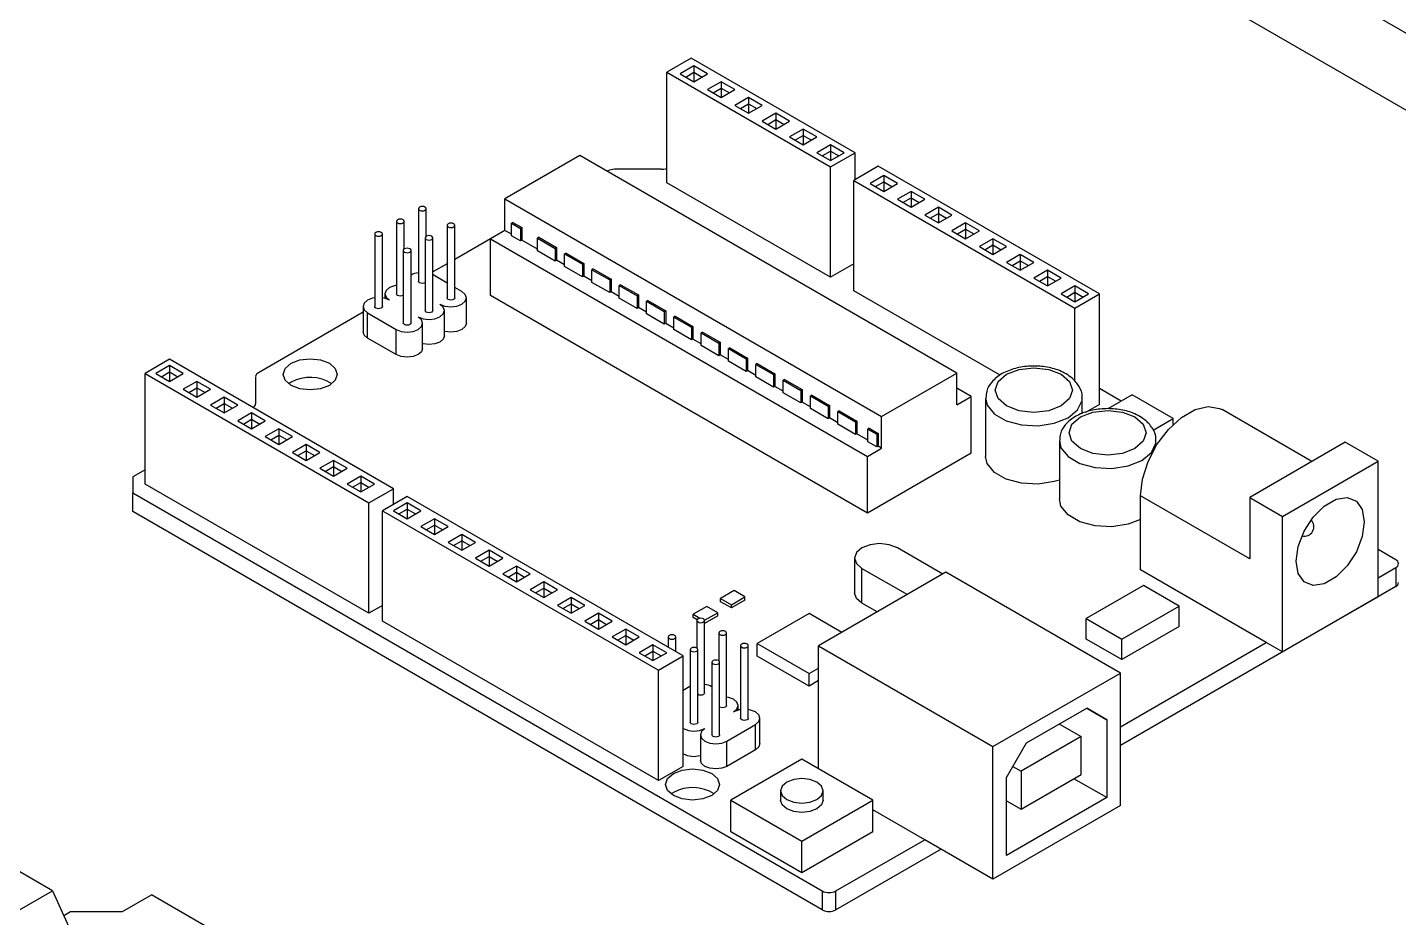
# Model space of a CAD drawing. Header units: millimetres. Extents: x 36 to 151, y 48 to 186.
# Drawn here: x 97.44 to 115.47, y 155.16 to 166.86 of the extents above; entities that cross this region are included whole.
import ezdxf

# ---------------------------------------------------------------- set-up
doc = ezdxf.new("R2010")
doc.units = ezdxf.units.MM

msp = doc.modelspace()

# ---------------------------------------------------------------- linework, layer by layer
at = {"color": 7, "linetype": 'Continuous', "lineweight": 25}
for p, q in [((106.302, 172.136), (132.634, 156.935)), ((106.302, 171.123), (132.634, 155.922)), ((106.168, 166.456), (105.845, 166.27)), ((106.204, 166.353), (106.024, 166.249)), ((108.323, 165.212), (106.168, 166.456)), ((106.383, 166.249), (106.204, 166.353)), ((106.204, 166.353), (106.204, 166.27)), ((105.845, 166.27), (108, 165.026)), ((105.845, 164.818), (105.845, 166.27)), ((106.024, 166.249), (106.204, 166.145)), ((106.096, 166.207), (106.204, 166.27)), ((106.204, 166.27), (106.312, 166.207)), ((106.204, 166.27), (106.204, 166.145)), ((106.204, 166.145), (106.383, 166.249)), ((106.563, 166.145), (106.383, 166.042)), ((106.743, 166.042), (106.563, 166.145)), ((106.563, 166.145), (106.563, 166.062)), ((106.383, 166.042), (106.563, 165.938)), ((106.455, 166), (106.563, 166.062)), ((106.563, 166.062), (106.671, 166)), ((106.563, 166.062), (106.563, 165.938)), ((106.563, 165.938), (106.743, 166.042)), ((106.922, 165.938), (106.743, 165.834)), ((107.102, 165.834), (106.922, 165.938)), ((106.922, 165.938), (106.922, 165.855)), ((106.743, 165.834), (106.922, 165.731)), ((106.814, 165.793), (106.922, 165.855)), ((106.922, 165.855), (107.03, 165.793)), ((106.922, 165.855), (106.922, 165.731)), ((106.922, 165.731), (107.102, 165.834)), ((107.281, 165.731), (107.102, 165.627)), ((107.102, 165.627), (107.281, 165.523)), ((107.174, 165.585), (107.281, 165.648)), ((107.461, 165.627), (107.281, 165.731)), ((107.281, 165.731), (107.281, 165.648)), ((107.281, 165.648), (107.389, 165.585)), ((107.281, 165.648), (107.281, 165.523)), ((107.281, 165.523), (107.461, 165.627)), ((107.641, 165.523), (107.461, 165.42)), ((107.461, 165.42), (107.641, 165.316)), ((107.533, 165.378), (107.641, 165.44)), ((107.82, 165.42), (107.641, 165.523)), ((107.641, 165.523), (107.641, 165.44)), ((107.641, 165.44), (107.748, 165.378)), ((107.641, 165.44), (107.641, 165.316)), ((107.641, 165.316), (107.82, 165.42)), ((108, 165.316), (107.82, 165.212)), ((107.892, 165.171), (108, 165.233)), ((108.179, 165.212), (108, 165.316)), ((108, 165.316), (108, 165.233)), ((108, 165.233), (108.108, 165.171)), ((108, 165.233), (108, 165.108)), ((104.704, 165.176), (103.716, 164.606)), ((109.661, 162.314), (104.704, 165.176)), ((107.82, 165.212), (108, 165.108)), ((108, 165.026), (108.323, 165.212)), ((108, 165.108), (108.179, 165.212)), ((108.628, 165.036), (108.305, 164.849)), ((108.323, 164.86), (108.323, 165.212)), ((111.538, 163.356), (108.628, 165.036)), ((105.071, 164.973), (105.063, 164.968)), ((105.774, 164.994), (105.161, 164.994)), ((108, 163.574), (108, 165.026)), ((108.7, 164.911), (108.521, 164.808)), ((108.88, 164.808), (108.7, 164.911)), ((108.7, 164.911), (108.7, 164.828)), ((108, 163.574), (105.845, 164.818)), ((108.305, 163.397), (108.305, 164.849)), ((108.305, 164.849), (111.215, 163.17)), ((108.521, 164.808), (108.7, 164.704)), ((108.593, 164.766), (108.7, 164.828)), ((108.7, 164.828), (108.808, 164.766)), ((108.7, 164.828), (108.7, 164.704)), ((108.7, 164.704), (108.88, 164.808)), ((109.059, 164.704), (108.88, 164.6)), ((109.239, 164.6), (109.059, 164.704)), ((109.059, 164.704), (109.059, 164.621)), ((103.716, 164.606), (108.673, 161.744)), ((103.716, 164.191), (103.716, 164.606)), ((108.88, 164.6), (109.059, 164.497)), ((108.952, 164.559), (109.059, 164.621)), ((109.059, 164.621), (109.167, 164.559)), ((109.059, 164.621), (109.059, 164.497)), ((109.059, 164.497), (109.239, 164.6)), ((109.419, 164.497), (109.239, 164.393)), ((109.598, 164.393), (109.419, 164.497)), ((109.419, 164.497), (109.419, 164.414)), ((102.579, 164.476), (102.579, 163.522)), ((102.68, 164.111), (102.68, 164.476)), ((109.239, 164.393), (109.419, 164.289)), ((109.311, 164.352), (109.419, 164.414)), ((109.419, 164.414), (109.526, 164.352)), ((109.419, 164.414), (109.419, 164.289)), ((109.419, 164.289), (109.598, 164.393)), ((102.004, 164.144), (102.004, 163.19)), ((102.106, 163.19), (102.106, 164.144)), ((102.291, 164.31), (102.291, 163.356)), ((102.393, 163.945), (102.393, 164.31)), ((102.956, 164.258), (102.956, 163.304)), ((103.058, 163.304), (103.058, 164.258)), ((103.716, 164.191), (103.528, 164.082)), ((103.804, 164.14), (103.716, 164.191)), ((103.822, 164.295), (103.804, 164.285)), ((103.804, 164.285), (103.921, 164.218)), ((103.804, 164.119), (103.804, 164.285)), ((103.822, 164.295), (103.939, 164.228)), ((103.939, 164.228), (103.921, 164.218)), ((103.921, 164.218), (103.921, 164.052)), ((103.939, 164.228), (103.939, 164.062)), ((109.778, 164.289), (109.598, 164.186)), ((109.598, 164.186), (109.778, 164.082)), ((109.67, 164.144), (109.778, 164.206)), ((109.958, 164.186), (109.778, 164.289)), ((109.778, 164.289), (109.778, 164.206)), ((109.778, 164.206), (109.886, 164.144)), ((109.778, 164.206), (109.778, 164.082)), ((109.778, 164.082), (109.958, 164.186)), ((102.669, 164.092), (102.669, 163.138)), ((102.77, 163.138), (102.77, 164.092)), ((103.528, 164.082), (103.058, 163.81)), ((103.528, 163.335), (103.528, 164.082)), ((103.528, 164.082), (108.485, 161.22)), ((103.921, 164.052), (103.804, 164.119)), ((103.939, 164.062), (103.921, 164.052)), ((104.144, 163.944), (103.939, 164.062)), ((104.162, 164.1), (104.144, 164.089)), ((104.144, 164.089), (104.377, 163.954)), ((104.144, 163.923), (104.144, 164.089)), ((104.162, 164.1), (104.395, 163.965)), ((104.395, 163.965), (104.377, 163.954)), ((104.377, 163.954), (104.377, 163.788)), ((104.395, 163.965), (104.395, 163.799)), ((110.137, 164.082), (109.958, 163.978)), ((109.958, 163.978), (110.137, 163.875)), ((110.029, 163.937), (110.137, 163.999)), ((110.317, 163.978), (110.137, 164.082)), ((110.137, 164.082), (110.137, 163.999)), ((110.137, 163.999), (110.245, 163.937)), ((110.137, 163.999), (110.137, 163.875)), ((110.137, 163.875), (110.317, 163.978)), ((102.381, 163.926), (102.381, 162.972)), ((102.483, 162.972), (102.483, 163.926)), ((104.377, 163.788), (104.144, 163.923)), ((104.395, 163.799), (104.377, 163.788)), ((104.503, 163.737), (104.395, 163.799)), ((104.521, 163.892), (104.503, 163.882)), ((104.503, 163.882), (104.736, 163.747)), ((104.503, 163.716), (104.503, 163.882)), ((104.521, 163.892), (104.754, 163.757)), ((110.496, 163.875), (110.317, 163.771)), ((110.389, 163.729), (110.496, 163.792)), ((110.676, 163.771), (110.496, 163.875)), ((110.496, 163.875), (110.496, 163.792)), ((110.496, 163.792), (110.604, 163.729)), ((110.496, 163.792), (110.496, 163.667)), ((102.956, 163.752), (102.77, 163.644)), ((102.773, 163.605), (102.77, 163.607)), ((102.956, 163.499), (102.773, 163.605)), ((104.736, 163.581), (104.503, 163.716)), ((104.754, 163.757), (104.736, 163.747)), ((104.736, 163.747), (104.736, 163.581)), ((104.754, 163.591), (104.736, 163.581)), ((104.754, 163.757), (104.754, 163.591)), ((104.862, 163.529), (104.754, 163.591)), ((104.88, 163.685), (104.862, 163.674)), ((104.862, 163.674), (105.096, 163.54)), ((104.862, 163.508), (104.862, 163.674)), ((104.88, 163.685), (105.114, 163.55)), ((108.305, 163.75), (108, 163.574)), ((110.317, 163.771), (110.496, 163.667)), ((110.496, 163.667), (110.676, 163.771)), ((110.856, 163.667), (110.676, 163.564)), ((111.035, 163.564), (110.856, 163.667)), ((110.856, 163.667), (110.856, 163.584)), ((102.486, 163.439), (102.483, 163.441)), ((102.483, 163.441), (102.486, 163.439)), ((103.15, 163.387), (103.058, 163.441)), ((105.096, 163.374), (104.862, 163.508)), ((105.114, 163.55), (105.096, 163.54)), ((105.096, 163.54), (105.096, 163.374)), ((105.114, 163.55), (105.114, 163.384)), ((105.239, 163.477), (105.221, 163.467)), ((105.221, 163.467), (105.455, 163.332)), ((105.221, 163.301), (105.221, 163.467)), ((105.239, 163.477), (105.473, 163.343)), ((110.676, 163.564), (110.856, 163.46)), ((110.748, 163.522), (110.856, 163.584)), ((110.856, 163.584), (110.963, 163.522)), ((110.856, 163.584), (110.856, 163.46)), ((110.856, 163.46), (111.035, 163.564)), ((111.215, 163.46), (111.035, 163.356)), ((111.394, 163.356), (111.215, 163.46)), ((111.215, 163.46), (111.215, 163.377)), ((102.139, 163.356), (102.139, 163.297)), ((103.21, 162.972), (103.21, 163.304)), ((108.485, 160.474), (103.528, 163.335)), ((105.114, 163.384), (105.096, 163.374)), ((105.221, 163.322), (105.114, 163.384)), ((105.455, 163.166), (105.221, 163.301)), ((105.473, 163.343), (105.455, 163.332)), ((105.455, 163.332), (105.455, 163.166)), ((105.473, 163.343), (105.473, 163.177)), ((105.598, 163.27), (105.581, 163.26)), ((105.581, 163.26), (105.814, 163.125)), ((105.581, 163.094), (105.581, 163.26)), ((105.598, 163.27), (105.832, 163.135)), ((110.231, 162.286), (108.305, 163.397)), ((111.035, 163.356), (111.215, 163.253)), ((111.107, 163.315), (111.215, 163.377)), ((111.215, 163.377), (111.322, 163.315)), ((111.215, 163.377), (111.215, 163.253)), ((111.215, 163.17), (111.538, 163.356)), ((111.215, 163.253), (111.394, 163.356)), ((111.538, 161.904), (111.538, 163.356)), ((101.852, 163.114), (100.476, 162.32)), ((101.852, 163.19), (101.852, 162.858)), ((101.911, 163.107), (102.288, 162.889)), ((101.911, 162.775), (101.911, 163.107)), ((102.923, 162.806), (102.923, 163.138)), ((105.473, 163.177), (105.455, 163.166)), ((105.581, 163.114), (105.473, 163.177)), ((105.814, 162.959), (105.581, 163.094)), ((105.832, 163.135), (105.814, 163.125)), ((105.814, 163.125), (105.814, 162.959)), ((105.832, 163.135), (105.832, 162.969)), ((105.958, 163.063), (105.94, 163.052)), ((105.94, 163.052), (106.173, 162.918)), ((105.94, 162.886), (105.94, 163.052)), ((105.958, 163.063), (106.191, 162.928)), ((111.215, 162.206), (111.215, 163.17)), ((102.288, 162.558), (102.288, 162.889)), ((102.635, 162.641), (102.635, 162.972)), ((105.832, 162.969), (105.814, 162.959)), ((105.94, 162.907), (105.832, 162.969)), ((106.173, 162.752), (105.94, 162.886)), ((106.191, 162.928), (106.173, 162.918)), ((106.173, 162.918), (106.173, 162.752)), ((106.191, 162.928), (106.191, 162.762)), ((102.288, 162.558), (101.911, 162.775)), ((106.191, 162.762), (106.173, 162.752)), ((106.299, 162.7), (106.191, 162.762)), ((106.317, 162.855), (106.299, 162.845)), ((106.299, 162.845), (106.532, 162.71)), ((106.299, 162.679), (106.299, 162.845)), ((106.317, 162.855), (106.55, 162.721)), ((106.55, 162.721), (106.532, 162.71)), ((106.532, 162.71), (106.532, 162.544)), ((106.55, 162.721), (106.55, 162.555)), ((106.532, 162.544), (106.299, 162.679)), ((106.55, 162.555), (106.532, 162.544)), ((106.658, 162.492), (106.55, 162.555)), ((106.676, 162.648), (106.658, 162.638)), ((106.658, 162.638), (106.892, 162.503)), ((106.658, 162.472), (106.658, 162.638)), ((106.676, 162.648), (106.91, 162.513)), ((106.91, 162.513), (106.892, 162.503)), ((106.91, 162.513), (106.91, 162.347)), ((99.307, 162.496), (98.984, 162.309)), ((99.307, 162.413), (99.127, 162.309)), ((99.199, 162.268), (99.307, 162.33)), ((102.252, 160.795), (99.307, 162.496)), ((99.487, 162.309), (99.307, 162.413)), ((99.307, 162.413), (99.307, 162.33)), ((99.307, 162.33), (99.415, 162.268)), ((99.307, 162.33), (99.307, 162.205)), ((106.892, 162.337), (106.658, 162.472)), ((106.892, 162.503), (106.892, 162.337)), ((106.91, 162.347), (106.892, 162.337)), ((107.017, 162.285), (106.91, 162.347)), ((107.035, 162.441), (107.017, 162.43)), ((107.017, 162.43), (107.251, 162.295)), ((107.017, 162.264), (107.017, 162.43)), ((107.035, 162.441), (107.269, 162.306)), ((98.984, 162.309), (101.929, 160.609)), ((98.984, 160.857), (98.984, 162.309)), ((99.127, 162.309), (99.307, 162.205)), ((99.307, 162.205), (99.487, 162.309)), ((99.666, 162.205), (99.487, 162.102)), ((99.846, 162.102), (99.666, 162.205)), ((99.666, 162.205), (99.666, 162.122)), ((100.438, 162.268), (100.438, 161.914)), ((100.905, 162.195), (100.874, 162.174)), ((107.251, 162.13), (107.017, 162.264)), ((107.269, 162.306), (107.251, 162.295)), ((107.251, 162.295), (107.251, 162.13)), ((107.269, 162.306), (107.269, 162.14)), ((107.395, 162.233), (107.377, 162.223)), ((107.377, 162.223), (107.61, 162.088)), ((107.377, 162.057), (107.377, 162.223)), ((107.395, 162.233), (107.628, 162.098)), ((108.673, 161.744), (109.661, 162.314)), ((109.661, 161.899), (109.661, 162.314)), ((99.487, 162.102), (99.666, 161.998)), ((99.558, 162.06), (99.666, 162.122)), ((99.666, 162.122), (99.774, 162.06)), ((99.666, 162.122), (99.666, 161.998)), ((99.666, 161.998), (99.846, 162.102)), ((100.025, 161.998), (99.846, 161.894)), ((100.205, 161.894), (100.025, 161.998)), ((100.025, 161.998), (100.025, 161.915)), ((107.269, 162.14), (107.251, 162.13)), ((107.377, 162.078), (107.269, 162.14)), ((107.61, 161.922), (107.377, 162.057)), ((107.628, 162.098), (107.61, 162.088)), ((107.61, 162.088), (107.61, 161.922)), ((107.628, 162.098), (107.628, 161.933)), ((107.754, 162.026), (107.736, 162.015)), ((107.736, 162.015), (107.969, 161.881)), ((107.736, 161.85), (107.736, 162.015)), ((107.754, 162.026), (107.987, 161.891)), ((109.85, 162.008), (109.661, 162.117)), ((109.661, 161.899), (109.85, 162.008)), ((109.85, 161.262), (109.85, 162.008)), ((110.041, 161.987), (110.041, 161.22)), ((111.311, 161.781), (111.311, 161.987)), ((111.825, 161.946), (111.538, 162.112)), ((111.969, 162.029), (111.649, 161.844)), ((112.508, 161.718), (111.969, 162.029)), ((99.846, 161.894), (100.025, 161.791)), ((99.918, 161.853), (100.025, 161.915)), ((100.025, 161.915), (100.133, 161.853)), ((100.025, 161.915), (100.025, 161.791)), ((100.025, 161.791), (100.205, 161.894)), ((100.385, 161.791), (100.205, 161.687)), ((100.564, 161.687), (100.385, 161.791)), ((100.385, 161.791), (100.385, 161.708)), ((107.628, 161.933), (107.61, 161.922)), ((107.736, 161.87), (107.628, 161.933)), ((107.969, 161.715), (107.736, 161.85)), ((107.987, 161.891), (107.969, 161.881)), ((107.969, 161.881), (107.969, 161.715)), ((107.987, 161.891), (107.987, 161.725)), ((108.113, 161.818), (108.095, 161.808)), ((108.095, 161.808), (108.328, 161.673)), ((108.095, 161.642), (108.095, 161.808)), ((108.113, 161.818), (108.346, 161.684)), ((111.538, 161.904), (111.353, 161.797)), ((114.331, 161.153), (113.15, 161.835)), ((100.205, 161.687), (100.385, 161.583)), ((100.277, 161.645), (100.385, 161.708)), ((100.385, 161.708), (100.492, 161.645)), ((100.385, 161.708), (100.385, 161.583)), ((100.385, 161.583), (100.564, 161.687)), ((107.987, 161.725), (107.969, 161.715)), ((108.095, 161.663), (107.987, 161.725)), ((108.328, 161.507), (108.095, 161.642)), ((108.346, 161.684), (108.328, 161.673)), ((108.328, 161.673), (108.328, 161.507)), ((108.346, 161.684), (108.346, 161.518)), ((108.673, 161.329), (108.673, 161.744)), ((112.244, 161.566), (112.508, 161.718)), ((112.508, 161.64), (112.508, 161.718)), ((100.744, 161.583), (100.564, 161.48)), ((100.564, 161.48), (100.744, 161.376)), ((100.636, 161.438), (100.744, 161.5)), ((100.923, 161.48), (100.744, 161.583)), ((100.744, 161.583), (100.744, 161.5)), ((100.744, 161.5), (100.852, 161.438)), ((100.744, 161.5), (100.744, 161.376)), ((100.744, 161.376), (100.923, 161.48)), ((108.346, 161.518), (108.328, 161.507)), ((108.492, 161.434), (108.346, 161.518)), ((108.51, 161.589), (108.492, 161.579)), ((108.492, 161.579), (108.609, 161.512)), ((108.492, 161.413), (108.492, 161.579)), ((108.51, 161.589), (108.627, 161.522)), ((108.627, 161.522), (108.609, 161.512)), ((108.609, 161.512), (108.609, 161.346)), ((108.627, 161.522), (108.627, 161.356)), ((111.011, 161.428), (111.011, 160.66)), ((112.281, 161.355), (112.281, 161.428)), ((101.103, 161.376), (100.923, 161.272)), ((100.923, 161.272), (101.103, 161.168)), ((100.995, 161.231), (101.103, 161.293)), ((101.283, 161.272), (101.103, 161.376)), ((101.103, 161.376), (101.103, 161.293)), ((101.103, 161.293), (101.211, 161.231)), ((101.103, 161.293), (101.103, 161.168)), ((101.103, 161.168), (101.283, 161.272)), ((108.485, 161.22), (108.673, 161.329)), ((109.85, 161.262), (108.485, 160.474)), ((108.609, 161.346), (108.492, 161.413)), ((108.627, 161.356), (108.609, 161.346)), ((108.673, 161.329), (108.627, 161.356)), ((114.771, 161.407), (113.514, 160.681)), ((115.202, 161.158), (114.771, 161.407)), ((101.462, 161.168), (101.283, 161.065)), ((101.354, 161.023), (101.462, 161.086)), ((101.642, 161.065), (101.462, 161.168)), ((101.462, 161.168), (101.462, 161.086)), ((101.462, 161.086), (101.57, 161.023)), ((101.462, 161.086), (101.462, 160.961)), ((108.485, 160.474), (108.485, 161.22)), ((113.945, 160.432), (115.202, 161.158)), ((115.202, 159.375), (115.202, 161.158)), ((98.984, 161.044), (98.822, 160.95)), ((98.822, 160.95), (98.822, 160.743)), ((101.283, 161.065), (101.462, 160.961)), ((101.462, 160.961), (101.642, 161.065)), ((101.821, 160.961), (101.642, 160.857)), ((102.001, 160.857), (101.821, 160.961)), ((101.821, 160.961), (101.821, 160.878)), ((98.822, 160.743), (107.892, 155.507)), ((98.822, 160.494), (98.822, 160.743)), ((101.929, 159.157), (98.984, 160.857)), ((101.642, 160.857), (101.821, 160.754)), ((101.714, 160.816), (101.821, 160.878)), ((101.821, 160.878), (101.929, 160.816)), ((101.821, 160.878), (101.821, 160.754)), ((101.821, 160.754), (102.001, 160.857)), ((101.929, 160.609), (102.252, 160.795)), ((102.252, 160.588), (102.252, 160.795)), ((101.929, 159.157), (101.929, 160.609)), ((102.432, 160.692), (102.109, 160.505)), ((102.432, 160.609), (102.252, 160.505)), ((102.324, 160.463), (102.432, 160.526)), ((106.06, 158.597), (102.432, 160.692)), ((102.612, 160.505), (102.432, 160.609)), ((102.432, 160.609), (102.432, 160.526)), ((102.432, 160.526), (102.54, 160.463)), ((102.432, 160.526), (102.432, 160.401)), ((112.077, 159.727), (112.077, 160.702)), ((113.514, 159.872), (112.077, 160.702)), ((113.514, 160.681), (113.945, 160.432)), ((113.514, 160.681), (113.514, 159.872)), ((107.892, 155.258), (98.822, 160.494)), ((102.109, 159.053), (102.109, 160.505)), ((102.109, 160.505), (105.737, 158.41)), ((102.252, 160.505), (102.432, 160.401)), ((102.432, 160.401), (102.612, 160.505)), ((102.791, 160.401), (102.612, 160.298)), ((102.971, 160.298), (102.791, 160.401)), ((102.791, 160.401), (102.791, 160.318)), ((113.945, 158.649), (113.945, 160.432)), ((102.612, 160.298), (102.791, 160.194)), ((102.683, 160.256), (102.791, 160.318)), ((102.791, 160.318), (102.899, 160.256)), ((102.791, 160.318), (102.791, 160.194)), ((102.791, 160.194), (102.971, 160.298)), ((103.15, 160.194), (102.971, 160.09)), ((103.33, 160.09), (103.15, 160.194)), ((103.15, 160.194), (103.15, 160.111)), ((102.971, 160.09), (103.15, 159.986)), ((103.043, 160.049), (103.15, 160.111)), ((103.15, 160.111), (103.258, 160.049)), ((103.15, 160.111), (103.15, 159.986)), ((103.15, 159.986), (103.33, 160.09)), ((103.51, 159.986), (103.33, 159.883)), ((103.689, 159.883), (103.51, 159.986)), ((103.51, 159.986), (103.51, 159.904)), ((109.478, 159.672), (108.88, 160.017)), ((115.435, 159.862), (115.202, 159.997)), ((103.33, 159.883), (103.51, 159.779)), ((103.402, 159.841), (103.51, 159.904)), ((103.51, 159.904), (103.617, 159.841)), ((103.51, 159.904), (103.51, 159.779)), ((103.51, 159.779), (103.689, 159.883)), ((108.316, 159.883), (108.316, 159.426)), ((103.869, 159.779), (103.689, 159.675)), ((103.689, 159.675), (103.869, 159.572)), ((103.761, 159.634), (103.869, 159.696)), ((104.048, 159.675), (103.869, 159.779)), ((103.869, 159.779), (103.869, 159.696)), ((103.869, 159.696), (103.977, 159.634)), ((103.869, 159.696), (103.869, 159.572)), ((103.869, 159.572), (104.048, 159.675)), ((109.519, 159.696), (107.844, 158.729)), ((108.413, 159.748), (109.011, 159.403)), ((108.413, 159.292), (108.413, 159.748)), ((111.813, 158.372), (109.519, 159.696)), ((113.729, 158.773), (112.077, 159.727)), ((115.202, 159.623), (115.435, 159.758)), ((115.435, 159.758), (115.435, 159.509)), ((104.228, 159.572), (104.048, 159.468)), ((104.048, 159.468), (104.228, 159.364)), ((104.12, 159.427), (104.228, 159.489)), ((104.408, 159.468), (104.228, 159.572)), ((104.228, 159.572), (104.228, 159.489)), ((104.228, 159.489), (104.336, 159.427)), ((104.228, 159.489), (104.228, 159.364)), ((104.228, 159.364), (104.408, 159.468)), ((106.732, 159.455), (106.552, 159.352)), ((106.875, 159.372), (106.732, 159.455)), ((112.118, 159.523), (111.364, 159.087)), ((115.435, 159.509), (111.813, 157.418)), ((112.585, 159.253), (112.118, 159.523)), ((104.587, 159.364), (104.408, 159.261)), ((104.48, 159.219), (104.587, 159.281)), ((104.767, 159.261), (104.587, 159.364)), ((104.587, 159.364), (104.587, 159.281)), ((104.587, 159.281), (104.695, 159.219)), ((104.587, 159.281), (104.587, 159.157)), ((106.552, 159.352), (106.696, 159.269)), ((106.552, 159.31), (106.552, 159.352)), ((106.696, 159.227), (106.552, 159.31)), ((106.696, 159.269), (106.875, 159.372)), ((106.875, 159.331), (106.696, 159.227)), ((106.696, 159.227), (106.696, 159.269)), ((106.875, 159.331), (106.875, 159.372)), ((108.616, 159.175), (108.413, 159.292)), ((115.202, 159.375), (113.945, 158.649)), ((102.109, 159.26), (101.929, 159.157)), ((104.408, 159.261), (104.587, 159.157)), ((104.587, 159.157), (104.767, 159.261)), ((104.947, 159.157), (104.767, 159.053)), ((105.126, 159.053), (104.947, 159.157)), ((104.947, 159.157), (104.947, 159.074)), ((106.373, 159.248), (106.193, 159.144)), ((106.193, 159.144), (106.283, 159.092)), ((106.193, 159.103), (106.193, 159.144)), ((106.245, 159.073), (106.193, 159.103)), ((106.344, 159.066), (106.516, 159.165)), ((106.516, 159.124), (106.344, 159.024)), ((106.516, 159.165), (106.373, 159.248)), ((106.516, 159.124), (106.516, 159.165)), ((107.718, 159.154), (107.035, 158.76)), ((108.149, 158.905), (107.718, 159.154)), ((111.364, 159.087), (111.831, 158.818)), ((111.364, 158.818), (111.364, 159.087)), ((111.831, 158.818), (112.585, 159.253)), ((112.585, 158.984), (112.585, 159.253)), ((105.737, 156.959), (102.109, 159.053)), ((104.767, 159.053), (104.947, 158.95)), ((104.839, 159.012), (104.947, 159.074)), ((104.947, 159.074), (105.054, 159.012)), ((104.947, 159.074), (104.947, 158.95)), ((104.947, 158.95), (105.126, 159.053)), ((105.306, 158.95), (105.126, 158.846)), ((105.485, 158.846), (105.306, 158.95)), ((105.306, 158.95), (105.306, 158.867)), ((106.243, 159.064), (106.243, 158.699)), ((106.344, 158.11), (106.344, 159.064)), ((112.585, 158.984), (111.831, 158.548)), ((105.126, 158.846), (105.306, 158.742)), ((105.198, 158.804), (105.306, 158.867)), ((105.306, 158.867), (105.413, 158.804)), ((105.306, 158.867), (105.306, 158.742)), ((105.306, 158.742), (105.485, 158.846)), ((105.665, 158.742), (105.485, 158.639)), ((105.845, 158.639), (105.665, 158.742)), ((105.665, 158.742), (105.665, 158.659)), ((105.866, 158.846), (105.866, 158.709)), ((105.967, 158.651), (105.967, 158.846)), ((106.53, 158.898), (106.53, 158.533)), ((106.632, 157.944), (106.632, 158.898)), ((106.817, 158.732), (106.817, 157.778)), ((106.919, 157.778), (106.919, 158.732)), ((107.035, 158.76), (107.718, 158.366)), ((107.035, 158.594), (107.035, 158.76)), ((107.844, 157.111), (107.844, 158.729)), ((107.844, 158.729), (110.137, 157.405)), ((111.831, 158.548), (111.364, 158.818)), ((111.813, 157.667), (113.729, 158.773)), ((111.831, 158.548), (111.831, 158.818)), ((113.945, 158.649), (113.729, 158.773)), ((105.485, 158.639), (105.665, 158.535)), ((105.557, 158.597), (105.665, 158.659)), ((105.665, 158.659), (105.773, 158.597)), ((105.665, 158.659), (105.665, 158.535)), ((105.665, 158.535), (105.845, 158.639)), ((105.737, 158.41), (106.06, 158.597)), ((106.06, 157.145), (106.06, 158.597)), ((106.153, 158.68), (106.153, 157.726)), ((106.255, 157.726), (106.255, 158.68)), ((107.718, 158.2), (107.035, 158.594)), ((105.737, 156.959), (105.737, 158.41)), ((106.44, 158.514), (106.44, 157.56)), ((106.542, 157.56), (106.542, 158.514)), ((107.718, 158.366), (107.844, 158.438)), ((107.718, 158.2), (107.718, 158.366)), ((110.137, 157.405), (111.813, 158.372)), ((111.813, 156.63), (111.813, 158.372)), ((106.15, 158.193), (106.06, 158.141)), ((106.153, 158.194), (106.15, 158.193)), ((107.844, 158.272), (107.718, 158.2)), ((106.437, 158.027), (106.44, 158.028)), ((106.44, 158.028), (106.437, 158.027)), ((106.784, 157.885), (106.784, 157.944)), ((110.58, 157.453), (111.37, 157.909)), ((111.37, 157.909), (111.633, 157.757)), ((111.633, 157.757), (111.37, 157.909)), ((106.635, 157.477), (107.012, 157.695)), ((107.012, 157.363), (107.012, 157.695)), ((107.071, 157.446), (107.071, 157.778)), ((111.011, 157.702), (111.298, 157.536)), ((111.633, 157.757), (111.633, 156.734)), ((106.288, 157.56), (106.288, 157.228)), ((106.635, 157.145), (106.635, 157.477)), ((111.298, 157.536), (110.508, 157.08)), ((111.298, 157.038), (111.298, 157.536)), ((107.012, 157.363), (106.635, 157.145)), ((110.137, 155.663), (110.137, 157.405)), ((110.317, 156.997), (110.58, 157.453)), ((106.06, 157.145), (105.737, 156.959)), ((107.623, 157.239), (106.689, 156.7)), ((108.557, 156.7), (107.623, 157.239)), ((110.4, 157.142), (110.508, 157.08)), ((110.317, 155.974), (110.317, 156.997)), ((110.508, 157.08), (110.508, 156.582)), ((110.508, 156.582), (111.298, 157.038)), ((111.633, 156.734), (111.202, 156.983)), ((105.934, 156.803), (105.903, 156.782)), ((107.343, 156.824), (107.343, 156.7)), ((107.902, 156.7), (107.902, 156.824)), ((106.689, 156.285), (106.689, 156.7)), ((106.689, 156.7), (107.623, 156.16)), ((107.623, 156.16), (108.557, 156.7)), ((108.557, 156.285), (108.557, 156.7)), ((109.239, 156.181), (108.557, 156.575)), ((111.813, 156.63), (110.137, 155.663)), ((111.633, 156.734), (110.317, 155.974)), ((110.317, 156.692), (110.508, 156.582)), ((107.623, 155.746), (106.689, 156.285)), ((108.557, 156.285), (107.623, 155.746)), ((107.623, 155.746), (107.623, 156.16)), ((108.072, 155.507), (109.239, 156.181)), ((109.455, 156.057), (108.072, 155.258)), ((110.137, 155.663), (109.239, 156.181)), ((97.766, 155.511), (96.93, 155.994)), ((94.127, 153.41), (97.766, 155.511)), ((97.766, 155.511), (98.063, 154.85)), ((107.892, 155.507), (107.892, 155.258)), ((108.072, 155.258), (108.072, 155.507)), ((98.687, 155.238), (99.067, 155.457)), ((103.866, 152.686), (99.067, 155.457)), ((97.913, 155.185), (98.004, 155.238)), ((98.004, 155.238), (98.687, 155.238))]:
    msp.add_line(p, q, dxfattribs=at)
at = {"color": 7, "linetype": 'Continuous', "lineweight": 25, "flags": 128}
for points in [[(102.594, 164.497), (102.583, 164.487), (102.579, 164.476), (102.583, 164.465), (102.594, 164.455), (102.61, 164.449), (102.63, 164.447), (102.649, 164.449), (102.666, 164.455), (102.677, 164.465), (102.68, 164.476), (102.677, 164.487), (102.666, 164.497), (102.649, 164.503), (102.63, 164.505), (102.61, 164.503), (102.594, 164.497)], [(102.306, 164.331), (102.295, 164.321), (102.291, 164.31), (102.295, 164.299), (102.306, 164.289), (102.323, 164.283), (102.342, 164.281), (102.362, 164.283), (102.378, 164.289), (102.389, 164.299), (102.393, 164.31), (102.389, 164.321), (102.378, 164.331), (102.362, 164.337), (102.342, 164.339), (102.323, 164.337), (102.306, 164.331)], [(102.019, 164.165), (102.008, 164.155), (102.004, 164.144), (102.008, 164.133), (102.019, 164.123), (102.035, 164.117), (102.055, 164.115), (102.074, 164.117), (102.091, 164.123), (102.102, 164.133), (102.106, 164.144), (102.102, 164.155), (102.091, 164.165), (102.074, 164.171), (102.055, 164.173), (102.035, 164.171), (102.019, 164.165)], [(102.971, 164.279), (102.96, 164.269), (102.956, 164.258), (102.96, 164.247), (102.971, 164.237), (102.987, 164.231), (103.007, 164.229), (103.026, 164.231), (103.043, 164.237), (103.054, 164.247), (103.058, 164.258), (103.054, 164.269), (103.043, 164.279), (103.026, 164.285), (103.007, 164.288), (102.987, 164.285), (102.971, 164.279)], [(102.396, 163.947), (102.385, 163.938), (102.381, 163.926), (102.385, 163.915), (102.396, 163.906), (102.413, 163.899), (102.432, 163.897), (102.451, 163.899), (102.468, 163.906), (102.479, 163.915), (102.483, 163.926), (102.479, 163.938), (102.468, 163.947), (102.451, 163.954), (102.432, 163.956), (102.413, 163.954), (102.396, 163.947)], [(102.683, 164.113), (102.672, 164.104), (102.669, 164.092), (102.672, 164.081), (102.683, 164.072), (102.7, 164.065), (102.719, 164.063), (102.739, 164.065), (102.755, 164.072), (102.766, 164.081), (102.77, 164.092), (102.766, 164.104), (102.755, 164.113), (102.739, 164.119), (102.719, 164.122), (102.7, 164.119), (102.683, 164.113)], [(102.291, 163.47), (102.264, 163.464), (102.199, 163.439), (102.155, 163.401), (102.139, 163.356), (102.155, 163.311), (102.199, 163.273)], [(102.669, 163.503), (102.666, 163.501), (102.649, 163.495), (102.63, 163.493), (102.61, 163.495), (102.594, 163.501), (102.583, 163.511), (102.579, 163.522)], [(102.004, 163.304), (101.977, 163.298), (101.911, 163.273), (101.867, 163.235), (101.852, 163.19), (101.867, 163.145), (101.911, 163.107)], [(102.199, 163.273), (102.133, 163.298), (102.106, 163.304)], [(102.381, 163.337), (102.378, 163.335), (102.362, 163.329), (102.342, 163.327), (102.323, 163.329), (102.306, 163.335), (102.295, 163.345), (102.291, 163.356)], [(102.863, 163.221), (102.929, 163.196), (103.007, 163.187), (103.085, 163.196), (103.15, 163.221), (103.195, 163.259), (103.21, 163.304), (103.195, 163.349), (103.15, 163.387)], [(103.058, 163.304), (103.054, 163.293), (103.043, 163.283), (103.026, 163.277), (103.007, 163.275), (102.987, 163.277), (102.971, 163.283), (102.96, 163.293), (102.956, 163.304)], [(102.106, 163.19), (102.102, 163.179), (102.091, 163.169), (102.074, 163.163), (102.055, 163.161), (102.035, 163.163), (102.019, 163.169), (102.008, 163.179), (102.004, 163.19)], [(102.288, 162.889), (102.354, 162.864), (102.432, 162.855), (102.51, 162.864), (102.576, 162.889), (102.62, 162.927), (102.635, 162.972), (102.62, 163.017), (102.576, 163.055)], [(102.576, 163.055), (102.642, 163.03), (102.719, 163.021), (102.797, 163.03), (102.863, 163.055), (102.907, 163.093), (102.923, 163.138), (102.907, 163.183), (102.863, 163.221)], [(102.77, 163.138), (102.766, 163.127), (102.755, 163.118), (102.739, 163.111), (102.719, 163.109), (102.7, 163.111), (102.683, 163.118), (102.672, 163.127), (102.669, 163.138)], [(102.483, 162.972), (102.479, 162.961), (102.468, 162.952), (102.451, 162.945), (102.432, 162.943), (102.413, 162.945), (102.396, 162.952), (102.385, 162.961), (102.381, 162.972)], [(103.21, 162.972), (103.195, 162.927), (103.15, 162.889), (103.085, 162.864), (103.007, 162.855), (102.929, 162.864), (102.923, 162.866)], [(101.911, 162.775), (101.867, 162.813), (101.852, 162.858)], [(102.923, 162.806), (102.907, 162.762), (102.863, 162.723), (102.797, 162.698), (102.719, 162.689), (102.642, 162.698), (102.635, 162.7)], [(102.635, 162.641), (102.62, 162.596), (102.576, 162.558), (102.51, 162.532), (102.432, 162.523), (102.354, 162.532), (102.288, 162.558)], [(100.905, 162.444), (101.021, 162.488), (101.157, 162.504), (101.293, 162.488), (101.408, 162.444), (101.485, 162.377), (101.512, 162.298), (101.485, 162.22), (101.408, 162.153), (101.293, 162.109), (101.157, 162.093), (101.021, 162.109), (100.905, 162.153), (100.828, 162.22), (100.801, 162.298), (100.828, 162.377), (100.905, 162.444)], [(110.317, 162.299), (110.482, 162.362), (110.676, 162.384), (110.87, 162.362), (111.035, 162.299), (111.145, 162.203), (111.184, 162.091), (111.145, 161.979), (111.035, 161.884), (110.87, 161.82), (110.676, 161.798), (110.482, 161.82), (110.317, 161.884), (110.207, 161.979), (110.168, 162.091), (110.207, 162.203), (110.317, 162.299)], [(110.041, 161.991), (110.063, 161.893), (110.156, 161.777), (110.312, 161.687), (110.512, 161.633), (110.731, 161.622), (110.944, 161.655), (111.125, 161.728), (111.251, 161.833), (111.309, 161.956), (111.311, 161.987)], [(111.287, 161.739), (111.451, 161.802), (111.646, 161.825), (111.84, 161.802), (112.005, 161.739), (112.115, 161.643), (112.154, 161.531), (112.115, 161.419), (112.005, 161.324), (111.84, 161.26), (111.646, 161.238), (111.451, 161.26), (111.287, 161.324), (111.176, 161.419), (111.138, 161.531), (111.176, 161.643), (111.287, 161.739)], [(112.077, 160.702), (112.102, 160.921), (112.177, 161.152), (112.294, 161.376), (112.444, 161.574), (112.616, 161.732), (112.795, 161.835), (112.967, 161.876), (113.117, 161.851), (113.15, 161.835)], [(111.011, 161.431), (111.032, 161.333), (111.126, 161.217), (111.282, 161.127), (111.481, 161.073), (111.701, 161.062), (111.914, 161.095), (112.095, 161.168), (112.221, 161.273), (112.278, 161.396), (112.281, 161.427)], [(111.011, 160.909), (110.944, 160.888), (110.731, 160.855), (110.512, 160.866), (110.312, 160.92), (110.156, 161.01), (110.063, 161.125), (110.041, 161.22)], [(112.077, 160.391), (111.914, 160.328), (111.701, 160.295), (111.481, 160.306), (111.282, 160.36), (111.126, 160.45), (111.032, 160.565), (111.011, 160.66)], [(115.022, 160.36), (114.995, 160.167), (114.917, 159.966), (114.798, 159.781), (114.651, 159.635), (114.495, 159.545), (114.349, 159.522), (114.229, 159.569), (114.151, 159.68), (114.124, 159.841), (114.151, 160.034), (114.229, 160.235), (114.349, 160.42), (114.495, 160.566), (114.651, 160.656), (114.798, 160.679), (114.917, 160.632), (114.995, 160.521), (115.022, 160.36)], [(108.88, 160.017), (108.773, 160.059), (108.646, 160.073), (108.52, 160.059), (108.413, 160.017), (108.341, 159.956), (108.316, 159.883), (108.341, 159.81), (108.413, 159.748)], [(108.413, 159.292), (108.341, 159.353), (108.316, 159.426)], [(106.258, 159.084), (106.247, 159.075), (106.243, 159.064), (106.247, 159.052), (106.258, 159.043), (106.274, 159.037), (106.294, 159.034), (106.313, 159.037), (106.329, 159.043), (106.34, 159.052), (106.344, 159.064), (106.34, 159.075), (106.329, 159.084), (106.313, 159.091), (106.294, 159.093), (106.274, 159.091), (106.258, 159.084)], [(106.545, 158.919), (106.534, 158.909), (106.53, 158.898), (106.534, 158.887), (106.545, 158.877), (106.561, 158.871), (106.581, 158.868), (106.6, 158.871), (106.617, 158.877), (106.628, 158.887), (106.632, 158.898), (106.628, 158.909), (106.617, 158.919), (106.6, 158.925), (106.581, 158.927), (106.561, 158.925), (106.545, 158.919)], [(105.88, 158.867), (105.869, 158.857), (105.866, 158.846), (105.869, 158.835), (105.88, 158.825), (105.897, 158.819), (105.916, 158.817), (105.936, 158.819), (105.952, 158.825), (105.963, 158.835), (105.967, 158.846), (105.963, 158.857), (105.952, 158.867), (105.936, 158.873), (105.916, 158.875), (105.897, 158.873), (105.88, 158.867)], [(106.832, 158.753), (106.821, 158.743), (106.817, 158.732), (106.821, 158.721), (106.832, 158.711), (106.849, 158.705), (106.868, 158.703), (106.888, 158.705), (106.904, 158.711), (106.915, 158.721), (106.919, 158.732), (106.915, 158.743), (106.904, 158.753), (106.888, 158.759), (106.868, 158.761), (106.849, 158.759), (106.832, 158.753)], [(106.168, 158.701), (106.157, 158.691), (106.153, 158.68), (106.157, 158.669), (106.168, 158.659), (106.184, 158.653), (106.204, 158.651), (106.223, 158.653), (106.24, 158.659), (106.251, 158.669), (106.255, 158.68), (106.251, 158.691), (106.24, 158.701), (106.223, 158.707), (106.204, 158.709), (106.184, 158.707), (106.168, 158.701)], [(106.455, 158.535), (106.444, 158.525), (106.44, 158.514), (106.444, 158.503), (106.455, 158.493), (106.472, 158.487), (106.491, 158.485), (106.511, 158.487), (106.527, 158.493), (106.538, 158.503), (106.542, 158.514), (106.538, 158.525), (106.527, 158.535), (106.511, 158.541), (106.491, 158.543), (106.472, 158.541), (106.455, 158.535)], [(106.344, 158.11), (106.34, 158.098), (106.329, 158.089), (106.313, 158.083), (106.294, 158.08), (106.274, 158.083), (106.258, 158.089), (106.255, 158.091)], [(106.725, 157.861), (106.769, 157.899), (106.784, 157.944), (106.769, 157.989), (106.725, 158.027), (106.659, 158.052), (106.632, 158.057)], [(106.632, 157.944), (106.628, 157.932), (106.617, 157.923), (106.6, 157.917), (106.581, 157.914), (106.561, 157.917), (106.545, 157.923), (106.542, 157.925)], [(106.817, 157.891), (106.791, 157.886), (106.725, 157.861)], [(107.012, 157.695), (107.056, 157.733), (107.071, 157.778), (107.056, 157.823), (107.012, 157.861), (106.946, 157.886), (106.919, 157.891)], [(106.255, 157.726), (106.251, 157.715), (106.24, 157.705), (106.223, 157.699), (106.204, 157.697), (106.184, 157.699), (106.168, 157.705), (106.157, 157.715), (106.153, 157.726), (106.153, 157.726)], [(106.347, 157.643), (106.303, 157.605), (106.288, 157.56), (106.303, 157.515), (106.347, 157.477), (106.413, 157.452), (106.491, 157.443), (106.569, 157.452), (106.635, 157.477)], [(106.919, 157.778), (106.915, 157.767), (106.904, 157.757), (106.888, 157.751), (106.868, 157.748), (106.849, 157.751), (106.832, 157.757), (106.821, 157.767), (106.817, 157.778)], [(106.542, 157.56), (106.538, 157.549), (106.527, 157.539), (106.511, 157.533), (106.491, 157.531), (106.472, 157.533), (106.455, 157.539), (106.444, 157.549), (106.44, 157.56)], [(107.071, 157.446), (107.056, 157.401), (107.012, 157.363)], [(105.934, 157.052), (106.05, 157.096), (106.186, 157.112), (106.322, 157.096), (106.437, 157.052), (106.514, 156.985), (106.541, 156.907), (106.514, 156.828), (106.437, 156.762), (106.322, 156.717), (106.186, 156.702), (106.05, 156.717), (105.934, 156.762), (105.857, 156.828), (105.83, 156.907), (105.857, 156.985), (105.934, 157.052)], [(106.635, 157.145), (106.569, 157.12), (106.491, 157.111), (106.413, 157.12), (106.347, 157.145), (106.303, 157.183), (106.288, 157.228)], [(107.425, 156.938), (107.365, 156.886), (107.343, 156.824), (107.365, 156.762), (107.425, 156.71), (107.516, 156.675), (107.623, 156.663), (107.73, 156.675), (107.82, 156.71), (107.881, 156.762), (107.902, 156.824), (107.881, 156.886), (107.82, 156.938), (107.73, 156.973), (107.623, 156.985), (107.516, 156.973), (107.425, 156.938)], [(107.902, 156.7), (107.881, 156.638), (107.82, 156.585), (107.73, 156.551), (107.623, 156.538), (107.516, 156.551), (107.425, 156.585), (107.365, 156.638), (107.343, 156.7), (107.343, 156.7)]]:
    msp.add_lwpolyline(points, dxfattribs=at)
at = {"color": 7, "linetype": 'Continuous', "lineweight": 25}
for centre, radius, start, end in [((105.157, 164.811), 0.183, 88.8559, 118.0402), ((105.776, 165.188), 0.194, 269.2964, 290.5719), ((102.611, 163.381), 0.256, 97.2892, 120.0767), ((100.502, 162.262), 0.0639, 114.3747, 174.3052), ((101.155, 161.737), 0.522, 56.9413, 118.6176), ((100.375, 161.92), 0.0639, 294.3747, 354.3052), ((114.232, 160.297), 0.127, 255.6514, 44.354), ((115.416, 159.81), 0.0555, 290.7834, 69.2166), ((115.409, 159.567), 0.0639, 294.3747, 354.3052), ((106.312, 157.969), 0.256, 59.9233, 82.7108), ((106.204, 157.92), 0.312, 242.6097, 297.3903), ((106.205, 157.597), 0.32, 243.0837, 284.9794), ((106.184, 156.345), 0.522, 56.9413, 118.6176), ((107.982, 155.68), 0.195, 242.6097, 297.3903), ((107.982, 155.432), 0.195, 242.6097, 297.3903)]:
    msp.add_arc(centre, radius, start, end, dxfattribs=at)
for points, knots in [([(111.099, 162.305), (111.07, 162.32), (110.989, 162.362), (110.828, 162.403), (110.626, 162.413), (110.427, 162.383), (110.249, 162.313), (110.121, 162.21), (110.049, 162.096), (110.048, 162.021), (110.047, 161.992)], [0, 0, 0, 0, 0.077164, 0.219381, 0.36131, 0.503836, 0.648549, 0.797598, 0.92043, 1, 1, 1, 1]), ([(111.307, 161.987), (111.308, 161.995), (111.317, 162.048), (111.274, 162.144), (111.197, 162.241), (111.127, 162.286), (111.099, 162.305)], [0, 0, 0, 0, 0.060717, 0.414227, 0.761718, 1, 1, 1, 1]), ([(112.068, 161.745), (112.04, 161.76), (111.959, 161.802), (111.798, 161.843), (111.596, 161.853), (111.397, 161.823), (111.219, 161.753), (111.091, 161.65), (111.019, 161.536), (111.018, 161.461), (111.017, 161.432)], [0, 0, 0, 0, 0.077164, 0.219381, 0.36131, 0.503836, 0.648549, 0.797598, 0.92043, 1, 1, 1, 1]), ([(112.277, 161.427), (112.278, 161.435), (112.287, 161.488), (112.244, 161.584), (112.167, 161.681), (112.097, 161.726), (112.068, 161.745)], [0, 0, 0, 0, 0.060717, 0.414227, 0.761718, 1, 1, 1, 1])]:
    msp.add_open_spline(points, degree=3, knots=knots, dxfattribs=at)

doc.saveas('drawing.dxf')
